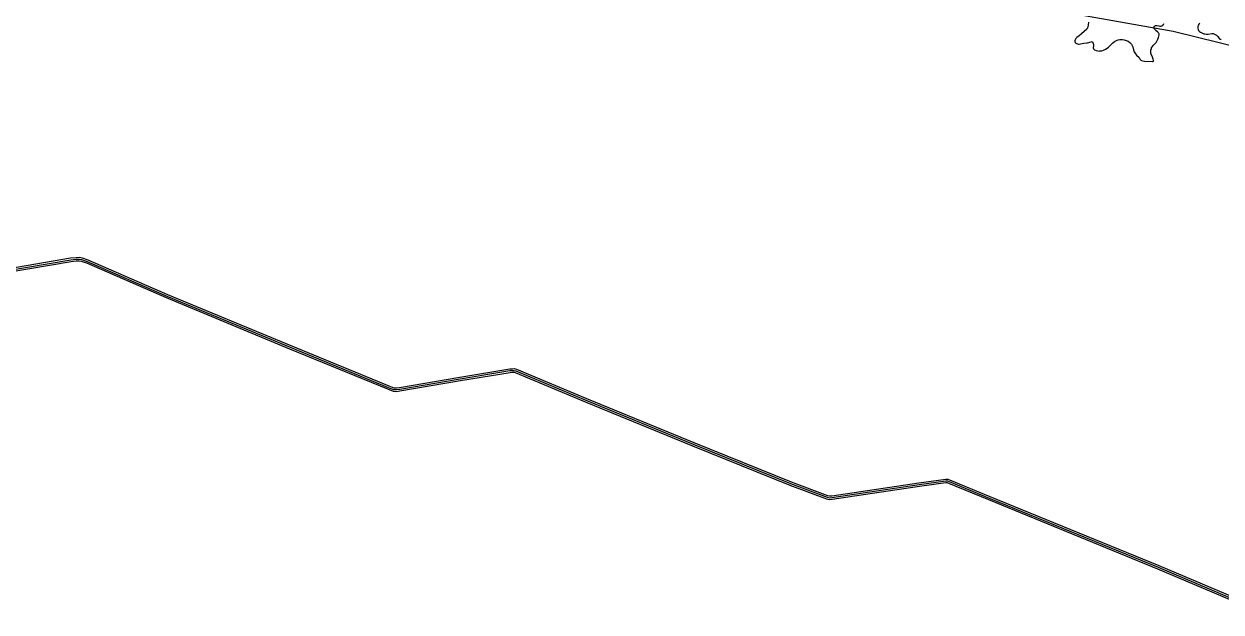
# Model space of a CAD drawing. Header units: metres. Extents: x 585772 to 587013, y 4140825 to 4141582.
# Drawn here: x 585993.81 to 586042.76, y 4140845.8 to 4140869.86 of the extents above; entities that cross this region are included whole.
import ezdxf

# ---------------------------------------------------------------- set-up
doc = ezdxf.new("R2010")
doc.units = ezdxf.units.M
doc.header["$MEASUREMENT"] = 0
for name, color, linetype, lineweight in [('BACK_OF_CURB', 5, 'Continuous', 30), ('BOTTOM_OF_CURB', 3, 'Continuous', 30), ('FOOT_PATH', 2, 'Continuous', 30), ('TOP_OF_CURB', 1, 'Continuous', 30)]:
    doc.layers.add(name, color=color, linetype=linetype, lineweight=lineweight)
doc.layers.add('TREELINE', color=80, linetype='Continuous', lineweight=30, true_color=0x36ff17)

msp = doc.modelspace()

# ---------------------------------------------------------------- linework, layer by layer
at = {"layer": 'BACK_OF_CURB'}
msp.add_polyline3d([(585991.376579, 4140859.406424, -17.92), (585995.73392, 4140860.14687, -17.928), (585995.950206, 4140860.16895, -17.929), (585996.073272, 4140860.172922, -17.929), (585996.148525, 4140860.159234, -17.929), (585996.363706, 4140860.081734, -17.928), (585999.621415, 4140858.66507, -17.941483), (586004.663174, 4140856.572226, -17.96659), (586008.673565, 4140854.927303, -17.983648), (586008.901592, 4140854.841027, -17.983), (586009.048259, 4140854.828799, -17.982), (586009.185618, 4140854.84994, -17.982), (586011.655854, 4140855.272973, -17.966151), (586013.690404, 4140855.605609, -17.957), (586013.793775, 4140855.614227, -17.957), (586013.850877, 4140855.617587, -17.961), (586013.902395, 4140855.606134, -17.961), (586016.824609, 4140854.375134, -17.970347), (586021.15312, 4140852.601808, -17.982261), (586025.1298, 4140850.996073, -17.996), (586026.631711, 4140850.431299, -18.003), (586026.742948, 4140850.406569, -18.004), (586026.856226, 4140850.412534, -18.004), (586030.428296, 4140850.943836, -18.001), (586031.512316, 4140851.098806, -17.999), (586031.557587, 4140851.098806, -17.999), (586031.610295, 4140851.077093, -17.999), (586033.255306, 4140850.399433, -18.004657), (586040.162688, 4140847.57294, -18.021893), (586044.344832, 4140845.797555, -18.029)], dxfattribs=at)
at = {"layer": 'BOTTOM_OF_CURB'}
msp.add_polyline3d([(585991.364769, 4140859.546424, -18.07), (585995.715063, 4140860.285673, -18.078), (585995.940828, 4140860.30872, -18.079), (585996.083658, 4140860.31333, -18.079), (585996.185022, 4140860.294892, -18.079), (585996.415395, 4140860.211921, -18.078), (585999.676171, 4140858.793923, -18.091483), (586004.716575, 4140856.701641, -18.11659), (586008.72491, 4140855.057562, -18.133648), (586008.93278, 4140854.978912, -18.133), (586009.043358, 4140854.969693, -18.132), (586009.163152, 4140854.988131, -18.132), (586011.632744, 4140855.411053, -18.116151), (586013.673267, 4140855.744666, -18.107), (586013.783846, 4140855.753885, -18.107), (586013.862172, 4140855.758494, -18.111), (586013.945106, 4140855.740056, -18.111), (586016.878322, 4140854.504422, -18.120347), (586021.205867, 4140852.731492, -18.132261), (586025.180654, 4140851.126521, -18.146), (586026.671739, 4140850.565818, -18.153), (586026.754673, 4140850.54738, -18.154), (586026.842215, 4140850.55199, -18.154), (586030.408091, 4140851.082371, -18.151), (586031.50236, 4140851.238806, -18.149), (586031.585294, 4140851.238806, -18.149), (586031.66362, 4140851.206539, -18.149), (586033.308479, 4140850.528942, -18.154657), (586040.216554, 4140847.702166, -18.171893), (586044.373318, 4140845.937555, -18.179)], dxfattribs=at)
at = {"layer": 'FOOT_PATH'}
msp.add_polyline3d([(585968.897115, 4140888.284513, -18.532487), (585971.124943, 4140889.345755, -18.616), (585975.640939, 4140888.462916, -18.609), (585980.188185, 4140887.422181, -18.614), (585984.310418, 4140885.354576, -18.567), (585988.050227, 4140883.091203, -18.532157), (585990.105988, 4140882.398765, -18.516036), (585995.128522, 4140881.16743, -18.487335), (585997.625551, 4140880.480791, -18.476026), (585999.947436, 4140879.828232, -18.467283), (586003.501191, 4140878.89497, -18.451), (586023.739526, 4140873.645659, -18.405), (586036.712873, 4140870.287881, -18.472), (586040.807258, 4140869.566072, -18.486741), (586045.450897, 4140868.41491, -18.501), (586049.617106, 4140867.542588, -18.516719), (586056.55604, 4140867.47376, -18.541003), (586057.748829, 4140867.157354, -18.542535), (586067.06408, 4140865.017896, -18.552088), (586067.612595, 4140864.862016, -18.552204), (586069.194188, 4140863.217009, -18.540849)], dxfattribs=at)
at = {"layer": 'TOP_OF_CURB'}
msp.add_polyline3d([(585991.370674, 4140859.476424, -17.92), (585995.724491, 4140860.216272, -17.928), (585995.945517, 4140860.238835, -17.929), (585996.078465, 4140860.243126, -17.929), (585996.166774, 4140860.227063, -17.929), (585996.38955, 4140860.146827, -17.928), (585999.648793, 4140858.729496, -17.941483), (586004.689874, 4140856.636934, -17.96659), (586008.699237, 4140854.992432, -17.983648), (586008.917186, 4140854.909969, -17.983), (586009.045809, 4140854.899246, -17.982), (586009.174385, 4140854.919036, -17.982), (586011.644299, 4140855.342013, -17.966151), (586013.681835, 4140855.675137, -17.957), (586013.78881, 4140855.684056, -17.957), (586013.856525, 4140855.688041, -17.961), (586013.923751, 4140855.673095, -17.961), (586016.851466, 4140854.439778, -17.970347), (586021.179494, 4140852.66665, -17.982261), (586025.155227, 4140851.061297, -17.996), (586026.651725, 4140850.498559, -18.003), (586026.748811, 4140850.476975, -18.004), (586026.84922, 4140850.482262, -18.004), (586030.418194, 4140851.013103, -18.001), (586031.507338, 4140851.168806, -17.999), (586031.57144, 4140851.168806, -17.999), (586031.636958, 4140851.141816, -17.999), (586033.281893, 4140850.464188, -18.004657), (586040.189621, 4140847.637553, -18.021893), (586044.359075, 4140845.867555, -18.029)], dxfattribs=at)
at = {"layer": 'TREELINE'}
for points in [[(586037.337811, 4140869.939923, -18.458), (586037.330028, 4140869.818788, -18.452), (586037.317067, 4140869.736702, -18.447), (586037.300941, 4140869.696359, -18.444), (586037.266662, 4140869.652045, -18.441), (586037.057634, 4140869.454502, -18.431), (586036.9653, 4140869.378065, -18.427), (586036.869325, 4140869.306182, -18.424), (586036.828591, 4140869.265117, -18.422), (586036.798724, 4140869.217365, -18.419), (586036.784729, 4140869.166882, -18.415), (586036.786745, 4140869.134406, -18.413), (586036.791726, 4140869.11913, -18.412), (586036.799528, 4140869.104752, -18.411), (586036.822646, 4140869.079232, -18.408), (586036.853806, 4140869.058874, -18.405), (586036.890629, 4140869.044687, -18.404), (586036.930739, 4140869.037684, -18.402), (586036.95723, 4140869.037288, -18.402), (586037.010643, 4140869.043914, -18.402), (586037.148035, 4140869.07333, -18.404), (586037.267135, 4140869.086091, -18.405), (586037.299536, 4140869.092466, -18.406), (586037.446785, 4140869.136072, -18.41), (586037.472226, 4140869.138083, -18.411), (586037.494329, 4140869.133264, -18.41), (586037.503687, 4140869.127582, -18.41), (586037.5185, 4140869.109042, -18.408), (586037.532248, 4140869.067447, -18.405), (586037.539016, 4140868.999267, -18.4), (586037.538248, 4140868.870952, -18.39), (586037.541719, 4140868.852749, -18.388), (586037.547393, 4140868.841803, -18.387), (586037.569318, 4140868.817832, -18.385), (586037.58471, 4140868.806166, -18.384), (586037.648544, 4140868.777416, -18.383), (586037.721865, 4140868.759224, -18.383), (586037.779176, 4140868.754508, -18.384), (586037.809361, 4140868.755698, -18.384), (586037.879948, 4140868.768463, -18.386), (586037.949353, 4140868.791388, -18.388), (586038.042074, 4140868.833302, -18.393), (586038.108812, 4140868.870601, -18.396), (586038.162721, 4140868.911146, -18.399), (586038.187999, 4140868.935493, -18.401), (586038.280105, 4140869.038453, -18.407), (586038.336996, 4140869.092238, -18.413), (586038.404383, 4140869.140075, -18.417), (586038.47928, 4140869.179375, -18.421), (586038.557419, 4140869.208259, -18.423), (586038.62437, 4140869.223357, -18.425), (586038.657899, 4140869.227251, -18.425), (586038.725736, 4140869.227188, -18.426), (586038.795508, 4140869.215943, -18.425), (586038.879194, 4140869.18868, -18.423), (586038.959126, 4140869.15049, -18.422), (586039.027452, 4140869.106836, -18.421), (586039.051395, 4140869.087699, -18.421), (586039.089904, 4140869.048511, -18.42), (586039.105141, 4140869.028003, -18.419), (586039.129261, 4140868.984016, -18.417), (586039.150262, 4140868.924048, -18.416), (586039.18239, 4140868.803779, -18.416), (586039.196418, 4140868.761845, -18.415), (586039.213787, 4140868.720176, -18.414), (586039.256195, 4140868.641964, -18.412), (586039.303173, 4140868.578209, -18.41), (586039.406857, 4140868.482164, -18.41), (586039.456011, 4140868.412443, -18.41), (586039.482891, 4140868.382278, -18.408), (586039.507864, 4140868.366335, -18.409), (586039.557992, 4140868.351694, -18.409), (586039.629585, 4140868.343861, -18.414), (586039.95344, 4140868.323428, -18.424), (586039.979116, 4140868.325166, -18.424), (586039.994372, 4140868.334986, -18.425), (586039.999005, 4140868.347702, -18.426), (586039.99967, 4140868.362285, -18.426), (586039.987965, 4140868.423481, -18.426), (586039.962328, 4140868.496672, -18.427), (586039.903464, 4140868.628234, -18.427), (586039.891044, 4140868.672556, -18.428), (586039.886502, 4140868.725881, -18.43), (586039.892982, 4140868.788872, -18.433), (586039.910693, 4140868.853477, -18.436), (586039.923593, 4140868.884838, -18.437), (586039.957039, 4140868.942718, -18.441), (586039.997742, 4140868.993093, -18.445), (586040.101184, 4140869.101218, -18.453), (586040.119985, 4140869.125818, -18.455), (586040.151505, 4140869.178779, -18.458), (586040.17931, 4140869.238926, -18.46), (586040.204164, 4140869.302478, -18.462), (586040.22313, 4140869.365263, -18.466), (586040.230629, 4140869.414859, -18.467), (586040.226912, 4140869.451193, -18.469), (586040.221319, 4140869.466935, -18.47), (586040.202931, 4140869.495648, -18.47), (586040.172739, 4140869.525742, -18.471), (586040.091201, 4140869.596445, -18.473), (586040.072736, 4140869.616255, -18.473), (586040.047277, 4140869.65246, -18.474), (586040.031007, 4140869.689686, -18.475), (586040.026721, 4140869.707942, -18.476), (586040.025217, 4140869.725567, -18.477), (586040.030415, 4140869.755876, -18.478), (586040.044596, 4140869.779353, -18.48), (586040.054783, 4140869.788751, -18.481), (586040.080764, 4140869.801693, -18.481), (586040.096324, 4140869.804769, -18.482), (586040.131974, 4140869.803127, -18.482), (586040.215287, 4140869.781589, -18.483), (586040.258798, 4140869.77363, -18.484), (586040.300784, 4140869.775445, -18.484), (586040.339735, 4140869.789126, -18.485), (586040.374689, 4140869.812963, -18.487), (586040.404711, 4140869.845084, -18.488), (586040.427675, 4140869.881335, -18.489)], [(586041.889528, 4140869.891037, -18.503), (586041.85764, 4140869.852812, -18.502), (586041.829713, 4140869.80706, -18.501), (586041.810968, 4140869.756362, -18.499), (586041.805654, 4140869.709959, -18.498), (586041.807196, 4140869.686593, -18.497), (586041.818807, 4140869.64056, -18.496), (586041.841959, 4140869.596833, -18.495), (586041.876788, 4140869.557037, -18.495), (586041.921812, 4140869.522346, -18.495), (586042.001665, 4140869.481449, -18.495), (586042.058492, 4140869.462631, -18.495), (586042.096231, 4140869.454165, -18.495), (586042.169619, 4140869.446115, -18.496), (586042.238574, 4140869.44788, -18.497), (586042.379626, 4140869.469555, -18.499), (586042.421873, 4140869.468924, -18.499), (586042.443575, 4140869.464964, -18.499), (586042.494848, 4140869.44545, -18.499), (586042.568213, 4140869.398421, -18.499), (586042.625964, 4140869.344476, -18.499), (586042.689398, 4140869.259629, -18.497), (586042.712138, 4140869.243595, -18.497), (586042.726446, 4140869.238079, -18.497), (586042.763376, 4140869.23229, -18.498)]]:
    msp.add_polyline3d(points, dxfattribs=at)

doc.saveas('drawing.dxf')
